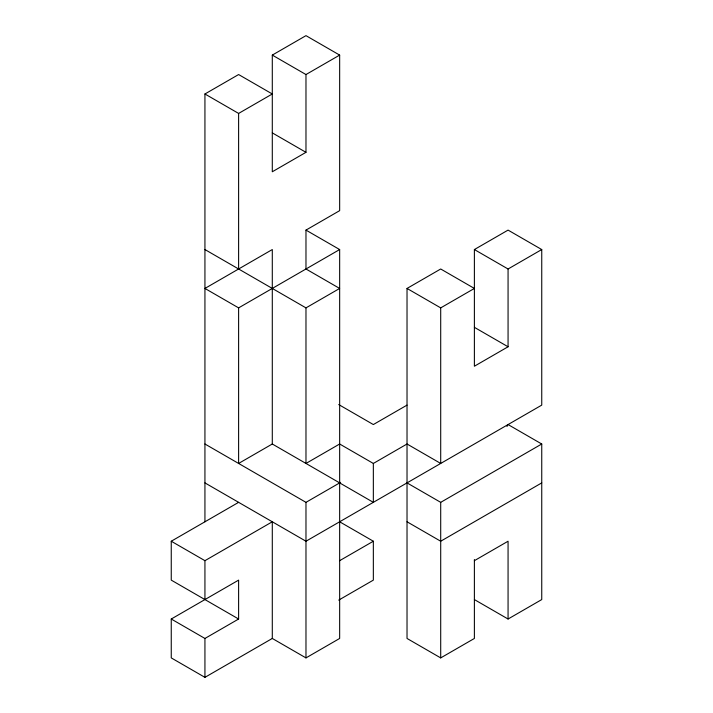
<?xml version="1.0" encoding="UTF-8"?>
<svg xmlns="http://www.w3.org/2000/svg" width="713" height="713" viewBox="0 0 713 713"><rect width="100%" height="100%" fill="white"/><g stroke="black" fill="none" stroke-linecap="round" stroke-linejoin="round"><path stroke-width="1.07" d="M506.961 426.472L508.066 424.556L541.746 444.003L541.746 599.571L508.066 619.018L474.386 599.571M204.934 93.982L238.614 74.544L272.295 93.982L238.614 113.429L204.934 93.982L204.934 521.791M339.655 55.097L305.975 74.544L305.975 152.324L272.295 171.771L272.295 55.097L305.975 35.65L339.655 55.097L339.655 210.656L305.975 230.103L305.975 268.997L339.655 288.444L305.975 307.882L204.934 249.55M474.386 559.571L474.386 638.456L440.705 657.903L407.025 638.456L407.025 288.444L440.705 268.997L474.386 288.444L440.705 307.882L440.705 463.45L407.025 444.003L373.345 463.45L373.345 502.344L272.295 444.003L272.295 249.55L204.934 288.444L238.614 307.882L339.655 249.55L339.655 638.456L305.975 657.903L272.295 638.456L204.934 677.35L171.254 657.903L171.254 619.018L238.614 580.124L238.614 619.018L204.934 638.456L171.254 619.018M541.746 249.55L508.066 268.997L508.066 346.776L474.386 366.224L474.386 249.55L508.066 230.103L541.746 249.55L541.746 405.118L305.975 541.229L204.934 482.897M272.295 444.003L238.614 463.45L238.614 307.882M238.614 619.018L171.254 580.124L171.254 541.229L238.614 502.344M407.025 405.118L373.345 424.556L338.702 404.556M171.254 541.229L204.934 560.676L272.295 521.782L272.295 638.456M204.934 444.003L305.975 502.344L340.618 482.345M339.655 560.676L373.345 541.229L373.345 580.124L338.702 600.123M407.025 482.897L440.705 502.344L541.746 444.003M541.746 482.897L440.705 541.229L407.025 521.782M474.386 560.676L508.066 541.229L508.066 619.018M272.295 55.097L305.975 74.544M272.295 132.876L305.975 152.324M474.386 249.55L508.066 268.997M305.975 230.103L339.655 249.55M407.025 288.444L440.705 307.882M474.386 327.329L508.066 346.776M373.345 463.45L339.655 444.003L305.975 463.45L305.975 307.882M339.655 521.791L373.345 541.229M440.705 502.344L440.705 657.903M305.975 502.344L305.975 657.903M238.614 113.429L238.614 268.997M204.934 560.676L204.934 599.571M204.934 638.456L204.934 677.35"/></g></svg>
